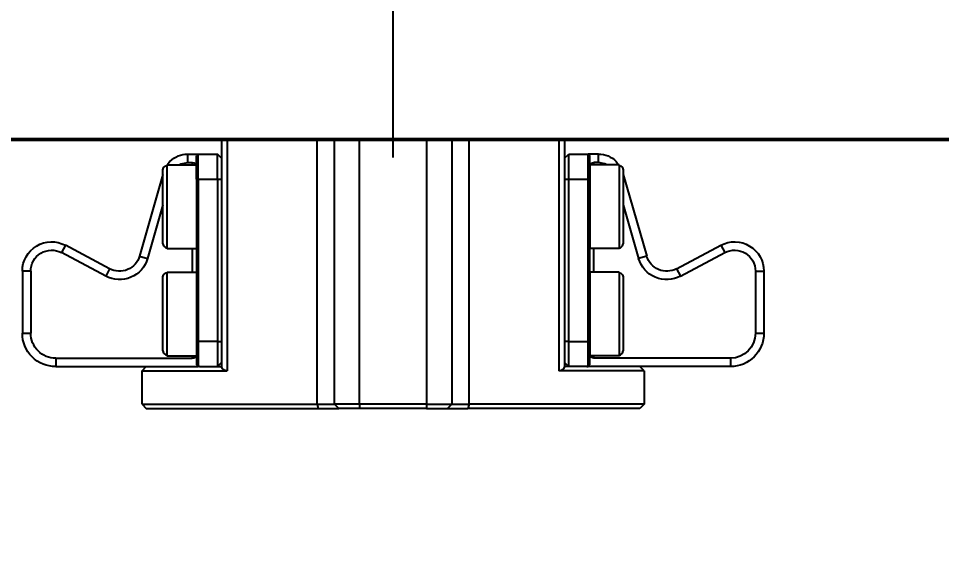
# Model space of a CAD drawing. Header units: millimetres. Extents: x -73584 to -37571, y -61249 to -50748.
# Drawn here: x -54704 to -54593.7, y -59325.4 to -59261.2 of the extents above; entities that cross this region are included whole.
import ezdxf

# ---------------------------------------------------------------- set-up
doc = ezdxf.new("R2010")
doc.units = ezdxf.units.MM
doc.header["$LTSCALE"] = 200
doc.header["$PDSIZE"] = -1
doc.linetypes.add('CENTER2', pattern=[1.125, 0.75, -0.125, 0.125, -0.125])
doc.layers.add('DIM', color=3, linetype='Continuous')
doc.styles.add('TSSD_Dimension', font='tssdeng.shx', dxfattribs={"width": 0.7, "bigfont": 'hztxt.shx'})
doc.dimstyles.new('TSSD_20_20', dxfattribs={"dimtxt": 60, "dimasz": 20, "dimexe": 20, "dimexo": 50, "dimgap": 20, "dimtad": 1, "dimdec": 0, "dimzin": 0, "dimdsep": 46, "dimtxsty": 'TSSD_Dimension', "dimblk": 'ARCHTICK', "dimcen": 0, "dimdle": 20, "dimclrt": 7, "dimadec": 0, "dimazin": 0, "dimtfac": 1, "dimtdec": 0, "dimtix": 1, "dimtmove": 2, "dimatfit": 3, "dimfxl": 1, "dimtolj": 1, "dimtzin": 0, "dimarcsym": 0})

# ---------------------------------------------------------------- blocks, each defined once
blk = doc.blocks.new('23-D1020-B_EXTRUSION-MAIN-BODY_BASESTAND-0_5m_Absen-PL__363', base_point=(418.75, -61.98))
at = {"color": 7, "linetype": 'Continuous'}
for p, q in [((434.17, -61.98), (873.61, -61.98)), ((434.26, -61.78), (873.61, -61.78))]:
    blk.add_line(p, q, dxfattribs=at)
blk = doc.blocks.new('LOW-HEAD-SOCKET-CAP-SCREW_DIN-7984_M6x10_A2-70_STAINLESS-STEEL_3__372', base_point=(766.25, -87.68))
at = {"color": 7, "linetype": 'Continuous'}
for p, q in [((766.32, -78), (766.25, -78.25)), ((766.25, -78.25), (766.25, -87.11)), ((766.58, -77.79), (766.32, -78)), ((766.66, -77.77), (766.58, -77.79)), ((766.75, -77.68), (766.66, -77.77)), ((766.75, -77.68), (766.75, -77.76)), ((766.75, -77.68), (770.25, -77.68)), ((770.25, -77.68), (770.25, -87.68)), ((766.32, -87.36), (766.25, -87.11)), ((766.58, -87.57), (766.32, -87.36)), ((766.66, -87.59), (766.58, -87.57)), ((766.75, -87.68), (766.66, -87.59)), ((766.75, -87.68), (770.25, -87.68))]:
    blk.add_line(p, q, dxfattribs=at)
at = {"color": 140, "linetype": 'Continuous'}
blk.add_line((766.75, -77.76), (766.75, -87.68), dxfattribs=at)
blk = doc.blocks.new('LOW-HEAD-SOCKET-CAP-SCREW_DIN-7984_M6x10_A2-70_STAINLESS-STEEL_2__373', base_point=(766.25, -74.88))
at = {"color": 7, "linetype": 'Continuous'}
for p, q in [((766.58, -64.99), (766.32, -65.2)), ((766.66, -64.97), (766.58, -64.99)), ((766.75, -64.88), (766.66, -64.97)), ((766.75, -64.88), (766.75, -64.96)), ((766.75, -64.88), (770.25, -64.88)), ((770.25, -64.88), (770.25, -74.88)), ((766.32, -65.2), (766.25, -65.45)), ((766.25, -65.45), (766.25, -74.31)), ((766.32, -74.56), (766.25, -74.31)), ((766.58, -74.77), (766.32, -74.56)), ((766.66, -74.79), (766.58, -74.77)), ((766.75, -74.88), (766.66, -74.79)), ((766.75, -74.88), (770.25, -74.88))]:
    blk.add_line(p, q, dxfattribs=at)
at = {"color": 140, "linetype": 'Continuous'}
blk.add_line((766.75, -64.96), (766.75, -74.88), dxfattribs=at)
blk = doc.blocks.new('23-D0469-A_CLAMP-HOOK_Absen-M2_9__374', base_point=(749.45, -88.98))
at = {"color": 140, "linetype": 'Continuous'}
for p, q in [((769.21, -64.58), (769.21, -63.58)), ((769.75, -64.88), (769.75, -64.58)), ((770.25, -66.58), (770.45, -66.58)), ((772.75, -66.58), (770.45, -66.58)), ((773.25, -66.58), (772.75, -66.58)), ((754.59, -74.48), (754.12, -75.36)), ((769.75, -77.68), (769.75, -74.88)), ((763.45, -75.77), (764.41, -76.04)), ((750.45, -77.57), (749.45, -77.57)), ((759.88, -77.29), (759.41, -78.17)), ((750.45, -84.98), (749.45, -84.98)), ((770.25, -85.98), (770.45, -85.98)), ((772.75, -85.98), (770.45, -85.98)), ((772.75, -85.98), (773.25, -85.98)), ((753.45, -87.98), (753.45, -88.98)), ((769.75, -87.98), (769.75, -87.68))]:
    blk.add_line(p, q, dxfattribs=at)
at = {"color": 7, "linetype": 'Continuous'}
for p, q in [((769.21, -63.58), (770.45, -63.58)), ((770.45, -63.58), (770.25, -63.78)), ((770.25, -66.58), (770.25, -63.78)), ((770.45, -66.58), (770.45, -63.58)), ((772.75, -63.58), (770.45, -63.58)), ((772.75, -66.58), (772.75, -63.58)), ((773.25, -64.08), (772.75, -63.58)), ((767.09, -64.46), (766.81, -64.88)), ((768.22, -64.88), (768.44, -64.73)), ((768.44, -64.73), (769.21, -64.58)), ((769.21, -64.58), (769.75, -64.58)), ((769.94, -64.62), (769.75, -64.58)), ((770.1, -64.73), (769.94, -64.62)), ((770.21, -64.88), (770.1, -64.73)), ((766.25, -66.02), (763.45, -75.77)), ((770.25, -85.98), (770.25, -66.58)), ((770.45, -85.98), (770.45, -66.58)), ((772.75, -85.98), (772.75, -66.58)), ((766.25, -69.64), (764.41, -76.04)), ((759.88, -77.29), (754.59, -74.48)), ((759.41, -78.17), (754.12, -75.36)), ((749.45, -77.57), (749.45, -84.98)), ((750.45, -77.57), (750.45, -84.98)), ((770.25, -88.78), (770.25, -85.98)), ((770.45, -88.98), (770.45, -85.98)), ((772.75, -88.98), (772.75, -85.98)), ((753.45, -87.98), (769.75, -87.98)), ((769.75, -87.98), (769.94, -87.94)), ((769.94, -87.94), (770.1, -87.83)), ((770.1, -87.83), (770.21, -87.68)), ((753.45, -88.98), (765.96, -88.98)), ((770.45, -88.98), (770.25, -88.78)), ((770.61, -88.98), (770.45, -88.98)), ((773.25, -88.48), (772.75, -88.98))]:
    blk.add_line(p, q, dxfattribs=at)
for centre, radius, start, end in [((769.21, -66.58), 3, 89.9999, 135), ((752.95, -77.57), 3.5, 62, 180), ((752.95, -77.57), 2.5, 62, 180), ((761.05, -75.08), 3.5, 242, 344), ((761.05, -75.08), 2.5, 242, 344), ((753.45, -84.98), 4, 180, 270), ((753.45, -84.98), 3, 180, 270)]:
    blk.add_arc(centre, radius, start, end, dxfattribs=at)
blk = doc.blocks.new('PH_23-CLAMP-HOOK_2__375', base_point=(749.45, -88.98))
for name, p in [('23-D0469-A_CLAMP-HOOK_Absen-M2_9__374', (749.45, -88.98)), ('LOW-HEAD-SOCKET-CAP-SCREW_DIN-7984_M6x10_A2-70_STAINLESS-STEEL_2__373', (766.25, -74.88)), ('LOW-HEAD-SOCKET-CAP-SCREW_DIN-7984_M6x10_A2-70_STAINLESS-STEEL_3__372', (766.25, -87.68))]:
    blk.add_blockref(name, p)
blk = doc.blocks.new('LOW-HEAD-SOCKET-CAP-SCREW_DIN-7984_M6x10_A2-70_STAINLESS-STEEL_4__376', base_point=(817.25, -74.88))
at = {"color": 7, "linetype": 'Continuous'}
for p, q in [((820.75, -64.88), (817.25, -64.88)), ((820.84, -64.97), (820.75, -64.88)), ((820.92, -64.99), (820.84, -64.97)), ((821.18, -65.2), (820.92, -64.99)), ((821.25, -65.45), (821.18, -65.2)), ((821.25, -69.88), (821.25, -65.45)), ((821.25, -74.31), (821.25, -69.88)), ((820.75, -74.88), (817.25, -74.88)), ((820.84, -74.79), (820.75, -74.88)), ((820.75, -74.88), (820.75, -74.8)), ((820.92, -74.77), (820.84, -74.79)), ((821.18, -74.56), (820.92, -74.77)), ((821.25, -74.31), (821.18, -74.56))]:
    blk.add_line(p, q, dxfattribs=at)
at = {"color": 140, "linetype": 'Continuous'}
for p, q in [((820.75, -69.88), (820.75, -64.88)), ((820.75, -74.8), (820.75, -69.88))]:
    blk.add_line(p, q, dxfattribs=at)
blk = doc.blocks.new('LOW-HEAD-SOCKET-CAP-SCREW_DIN-7984_M6x10_A2-70_STAINLESS-STEEL__377', base_point=(817.25, -87.68))
at = {"color": 7, "linetype": 'Continuous'}
for p, q in [((820.75, -77.68), (817.25, -77.68)), ((820.84, -77.77), (820.75, -77.68)), ((820.92, -77.79), (820.84, -77.77)), ((821.18, -78), (820.92, -77.79)), ((821.25, -78.25), (821.18, -78)), ((821.25, -82.68), (821.25, -78.25)), ((821.25, -87.11), (821.25, -82.68)), ((821.25, -87.11), (821.18, -87.36)), ((820.75, -87.68), (817.25, -87.68)), ((820.84, -87.59), (820.75, -87.68)), ((820.75, -87.68), (820.75, -87.6)), ((820.92, -87.57), (820.84, -87.59)), ((821.18, -87.36), (820.92, -87.57))]:
    blk.add_line(p, q, dxfattribs=at)
at = {"color": 140, "linetype": 'Continuous'}
for p, q in [((820.75, -82.68), (820.75, -77.68)), ((820.75, -87.6), (820.75, -82.68))]:
    blk.add_line(p, q, dxfattribs=at)
blk = doc.blocks.new('23-D0469-A_CLAMP-HOOK_Absen-M2_9__378', base_point=(814.25, -88.98))
at = {"color": 7, "linetype": 'Continuous'}
for p, q in [((814.25, -64.08), (814.75, -63.58)), ((814.75, -66.58), (814.75, -63.58)), ((817.05, -63.58), (814.75, -63.58)), ((818.29, -63.58), (817.05, -63.58)), ((817.05, -63.58), (817.25, -63.78)), ((817.05, -66.58), (817.05, -63.58)), ((817.25, -66.58), (817.25, -63.78)), ((817.4, -64.73), (817.29, -64.88)), ((817.56, -64.62), (817.4, -64.73)), ((817.75, -64.58), (817.56, -64.62)), ((818.29, -64.58), (817.75, -64.58)), ((819.06, -64.73), (818.29, -64.58)), ((819.28, -64.88), (819.06, -64.73)), ((820.41, -64.46), (820.69, -64.88)), ((821.25, -66.02), (824.05, -75.77)), ((814.75, -66.58), (814.75, -85.98)), ((817.05, -66.58), (817.05, -85.98)), ((817.25, -66.58), (817.25, -85.98)), ((821.25, -69.64), (823.09, -76.04)), ((827.62, -77.29), (832.91, -74.48)), ((828.09, -78.17), (833.38, -75.36)), ((837.05, -77.57), (837.05, -84.98)), ((838.05, -77.57), (838.05, -84.98)), ((814.75, -85.98), (814.75, -88.98)), ((817.05, -85.98), (817.05, -88.98)), ((817.25, -85.98), (817.25, -88.78)), ((817.4, -87.83), (817.29, -87.68)), ((817.56, -87.94), (817.4, -87.83)), ((817.75, -87.98), (817.56, -87.94)), ((834.05, -87.98), (817.75, -87.98)), ((814.25, -88.48), (814.75, -88.98)), ((816.89, -88.98), (817.05, -88.98)), ((817.25, -88.78), (817.05, -88.98)), ((834.05, -88.98), (821.54, -88.98))]:
    blk.add_line(p, q, dxfattribs=at)
at = {"color": 140, "linetype": 'Continuous'}
for p, q in [((818.29, -64.58), (818.29, -63.58)), ((817.75, -64.58), (817.75, -64.88)), ((814.75, -66.58), (814.25, -66.58)), ((817.05, -66.58), (814.75, -66.58)), ((817.25, -66.58), (817.05, -66.58)), ((817.75, -74.88), (817.75, -77.68)), ((832.91, -74.48), (833.38, -75.36)), ((824.05, -75.77), (823.09, -76.04)), ((827.62, -77.29), (828.09, -78.17)), ((837.05, -77.57), (838.05, -77.57)), ((814.75, -85.98), (814.25, -85.98)), ((814.75, -85.98), (817.05, -85.98)), ((817.05, -85.98), (817.25, -85.98)), ((838.05, -84.98), (837.05, -84.98)), ((817.75, -87.68), (817.75, -87.98)), ((834.05, -87.98), (834.05, -88.98))]:
    blk.add_line(p, q, dxfattribs=at)
at = {"color": 7, "linetype": 'Continuous'}
for centre, radius, start, end in [((818.29, -66.58), 3, 45, 90), ((834.55, -77.57), 3.5, 360, 118), ((826.45, -75.08), 3.5, 196, 298), ((826.45, -75.08), 2.5, 196, 298), ((834.55, -77.57), 2.5, 360, 118), ((834.05, -84.98), 4, 270, 360), ((834.05, -84.98), 3, 270, 360)]:
    blk.add_arc(centre, radius, start, end, dxfattribs=at)
blk = doc.blocks.new('PH_23-CLAMP-HOOK__379', base_point=(814.25, -88.98))
for name, p in [('23-D0469-A_CLAMP-HOOK_Absen-M2_9__378', (814.25, -88.98)), ('LOW-HEAD-SOCKET-CAP-SCREW_DIN-7984_M6x10_A2-70_STAINLESS-STEEL_4__376', (817.25, -74.88)), ('LOW-HEAD-SOCKET-CAP-SCREW_DIN-7984_M6x10_A2-70_STAINLESS-STEEL__377', (817.25, -87.68))]:
    blk.add_blockref(name, p)
blk = doc.blocks.new('23-D0468-B_SLOT-CLAMP-SUPPORT_STACKING_Absen__380', base_point=(763.75, -93.98))
at = {"color": 7, "linetype": 'Continuous'}
for p, q in [((773.25, -61.98), (773.25, -88.98)), ((786.75, -61.98), (786.75, -93.48)), ((800.75, -93.48), (800.75, -61.98)), ((814.25, -61.98), (814.25, -88.98)), ((763.75, -89.48), (764.25, -88.98)), ((765.96, -88.98), (766.92, -88.98)), ((766.92, -88.98), (770.45, -88.98)), ((770.61, -88.98), (771.46, -88.98)), ((771.46, -88.98), (773.26, -88.98)), ((773.26, -88.98), (773.33, -89.18)), ((773.33, -89.18), (773.37, -89.25)), ((773.37, -89.25), (773.46, -89.34)), ((814.04, -89.34), (814.13, -89.25)), ((814.13, -89.25), (814.17, -89.18)), ((814.17, -89.18), (814.24, -88.98)), ((816.04, -88.98), (814.24, -88.98)), ((816.89, -88.98), (816.04, -88.98)), ((820.58, -88.98), (817.05, -88.98)), ((821.54, -88.98), (820.58, -88.98)), ((823.75, -89.48), (823.25, -88.98)), ((763.75, -89.48), (773.93, -89.48)), ((763.75, -89.48), (763.75, -93.48)), ((773.46, -89.34), (773.66, -89.44)), ((773.66, -89.44), (773.72, -89.46)), ((773.72, -89.46), (773.93, -89.48)), ((813.57, -89.48), (813.78, -89.46)), ((823.75, -89.48), (813.57, -89.48)), ((813.78, -89.46), (813.84, -89.44)), ((813.84, -89.44), (814.04, -89.34)), ((823.75, -93.48), (823.75, -89.48)), ((763.75, -93.48), (784.66, -93.48)), ((763.75, -93.48), (764.25, -93.98)), ((786.75, -93.48), (784.66, -93.48)), ((787.25, -93.98), (786.75, -93.48)), ((789.75, -93.48), (786.75, -93.48)), ((789.75, -93.48), (797.75, -93.48)), ((797.75, -93.48), (800.75, -93.48)), ((800.75, -93.48), (800.25, -93.98)), ((802.84, -93.48), (800.75, -93.48)), ((823.75, -93.48), (802.84, -93.48)), ((823.75, -93.48), (823.25, -93.98)), ((764.25, -93.98), (784.81, -93.98)), ((787.25, -93.98), (784.81, -93.98)), ((789.75, -93.98), (787.25, -93.98)), ((789.75, -93.98), (797.75, -93.98)), ((797.75, -93.98), (800.25, -93.98)), ((802.69, -93.98), (800.25, -93.98)), ((823.25, -93.98), (802.69, -93.98))]:
    blk.add_line(p, q, dxfattribs=at)
at = {"color": 140, "linetype": 'Continuous'}
for p, q in [((773.93, -61.98), (773.93, -89.48)), ((784.66, -93.48), (784.66, -61.98)), ((789.75, -61.98), (789.75, -93.48)), ((797.75, -93.48), (797.75, -61.98)), ((802.84, -93.48), (802.84, -61.98)), ((813.57, -61.98), (813.57, -89.48)), ((784.66, -93.48), (784.81, -93.98)), ((789.75, -93.48), (789.75, -93.98)), ((797.75, -93.48), (797.75, -93.98)), ((802.84, -93.48), (802.69, -93.98))]:
    blk.add_line(p, q, dxfattribs=at)
blk = doc.blocks.new('23-A0233-B_SLOT-CONNECT-COMPONENTS_BASESTAND_Absen-M2_9__381', base_point=(749.45, -93.98))
for name, p in [('23-D0468-B_SLOT-CLAMP-SUPPORT_STACKING_Absen__380', (763.75, -93.98)), ('PH_23-CLAMP-HOOK_2__375', (749.45, -88.98)), ('PH_23-CLAMP-HOOK__379', (814.25, -88.98))]:
    blk.add_blockref(name, p)
blk = doc.blocks.new('Top1', base_point=(668.75, -75.52))
for name, p in [('23-D1020-B_EXTRUSION-MAIN-BODY_BASESTAND-0_5m_Absen-PL__363', (418.75, -61.98)), ('23-A0233-B_SLOT-CONNECT-COMPONENTS_BASESTAND_Absen-M2_9__381', (749.45, -93.98))]:
    blk.add_blockref(name, p)
blk = doc.blocks.new('*U1115')
at = {"xscale": -1, "rotation": 359.9999999999976}
blk.add_blockref('Top1', (0, -53.71), dxfattribs=at)
blk = doc.blocks.new('*U1116')
at = {"layer": 'DIM', "color": 0, "linetype": 'ByBlock', "lineweight": -2, "transparency": 16777216}
blk.add_blockref('*U1115', (0, 0), dxfattribs=at)
blk = doc.blocks.new('*U240')
at = {"layer": 'DIM', "color": 0, "linetype": 'CENTER2', "transparency": 16777216}
blk.add_line((0, -15.87), (0, 15.87), dxfattribs=at)
blk = doc.blocks.new('_ArchTick')
at = {"color": 0, "linetype": 'ByBlock'}
blk.add_lwpolyline([(-0.7071, -0.7071, 0.5, 0.5, 0), (0.7071, 0.7071, 0.5, 0.5, 0)], format="xyseb", dxfattribs=at)
blk = doc.blocks.new('*D1144')
at = {"layer": 'Defpoints', "color": 0, "transparency": 16777216}
for p in [(-55063.21, -59180.19), (-54783.75, -59180.19), (-54534.28, -59760.19)]:
    blk.add_point(p, dxfattribs=at)
at = {"layer": 'DIM', "color": 0, "lineweight": -2, "transparency": 16777216}
for p, q in [((-55063.21, -59780.19), (-55063.21, -59160.19)), ((-54833.75, -59180.19), (-55083.21, -59180.19)), ((-54584.28, -59760.19), (-55083.21, -59760.19))]:
    blk.add_line(p, q, dxfattribs=at)
at = {"layer": 'DIM', "color": 0, "lineweight": -2, "transparency": 16777216, "xscale": 20, "yscale": 20, "zscale": 20}
for p, rotation in [((-55063.21, -59180.19), 90), ((-55063.21, -59760.19), 270)]:
    blk.add_blockref('_ArchTick', p, dxfattribs=dict(at, rotation=rotation))
at = {"layer": 'DIM', "color": 7, "transparency": 16777216, "insert": (-55114.36, -59470.19), "char_height": 60, "attachment_point": 5, "rotation": 90, "style": 'TSSD_Dimension'}
blk.add_mtext('\\A1;580 [1\'-10 3/4"]', dxfattribs=at)
blk = doc.blocks.new('*D1371')
at = {"layer": 'Defpoints', "color": 0, "transparency": 16777216}
for p in [(-54783.75, -59180.19), (-55328.25, -59830.31), (-54534.28, -59830.31)]:
    blk.add_point(p, dxfattribs=at)
at = {"layer": 'DIM', "color": 0, "lineweight": -2, "transparency": 16777216}
for p, q in [((-55328.25, -59160.19), (-55328.25, -59850.31)), ((-54833.75, -59180.19), (-55348.25, -59180.19)), ((-54584.28, -59830.31), (-55348.25, -59830.31))]:
    blk.add_line(p, q, dxfattribs=at)
at = {"layer": 'DIM', "color": 0, "lineweight": -2, "transparency": 16777216, "xscale": 20, "yscale": 20, "zscale": 20}
for p, rotation in [((-55328.25, -59180.19), 90), ((-55328.25, -59830.31), 270)]:
    blk.add_blockref('_ArchTick', p, dxfattribs=dict(at, rotation=rotation))
at = {"layer": 'DIM', "color": 7, "transparency": 16777216, "insert": (-55379.41, -59505.25), "char_height": 60, "attachment_point": 5, "rotation": 90, "style": 'TSSD_Dimension'}
blk.add_mtext('\\A1;650 [2\'-1 1/2"]', dxfattribs=at)

msp = doc.modelspace()

# ---------------------------------------------------------------- block references
at = {"layer": 'DIM', "color": 0}
msp.add_blockref('*U1116', (-54534.278, -59235.614), dxfattribs=at)
at = {"layer": 'DIM', "color": 3, "linetype": 'CENTER2'}
msp.add_blockref('*U240', (-54659.278, -59261.937), dxfattribs=at)

# ---------------------------------------------------------------- dimensions: what is measured, and where the dimension line sits
at = {"layer": 'DIM'}
for base, p1, p2, picture, middle in [((-55328.252, -59830.312), (-54783.754, -59180.187), (-54534.278, -59830.312), '*D1371', (-55379.406, -59505.25)), ((-55063.209, -59180.187), (-54534.278, -59760.187), (-54783.754, -59180.187), '*D1144', (-55114.363, -59470.187))]:
    dim = msp.add_linear_dim(base=base, p1=p1, p2=p2, angle=90, dimstyle='TSSD_20_20', dxfattribs=at)
    dim.commit()
    dim.dimension.update_dxf_attribs({"geometry": picture, "text_midpoint": middle})

doc.saveas('drawing.dxf')
